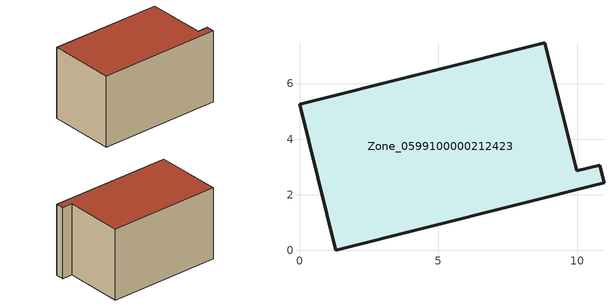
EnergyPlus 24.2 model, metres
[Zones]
Zone_0599100000212423
 floor ground (C_G): 1.31,0 0,5.25 8.82,7.47 9.98,2.86 10.8,3.06 10.96,2.43 z0
 wall outside (C_F): 10.8,3.06 9.98,2.86 8.82,7.47 0,5.25 1.31,0 10.96,2.43 10.8,3.06 z0:5.78
 roof outside (C_R): 1.31,0 10.96,2.43 10.8,3.06 9.98,2.86 8.82,7.47 0,5.25 z5.78
[BUILDING]
Pand.0599100000212423: North Axis=0; Terrain=City; Loads Convergence Tolerance Value=0.04; Temperature Convergence Tolerance Value=0.4; Solar Distribution=FullExterior; Maximum Number of Warmup Days=25; Minimum Number of Warmup Days=1
[Site:Location]
Rotterdam.The.Hague.AP_ZH_NLD Design_Conditions: Latitude=51.96; Longitude=4.45; Time Zone=1; Elevation=-4.5
[SITE:GROUNDTEMPERATURE:BUILDINGSURFACE]
18, 18, 18, 18, 18, 18, 18, 18, 18, 18, 18, 18
[MATERIAL] Thermal Absorptance=0.9; Solar Absorptance=0.7; Visible Absorptance=0.7
Name | Roughness | Thickness | Conductivity | Density | Specific Heat
G.TI.1975-1991 | MediumSmooth | 0.15 | 0.288461 | 540 | 1210
F.TI.1975-1991 | Rough | 0.3 | 0.230769 | 1920 | 840
R.TI.1975-1991 | MediumRough | 0.2 | 0.153846 | 1500 | 1000
[CONSTRUCTION]
C_G: G.TI.1975-1991
C_F: F.TI.1975-1991
C_R: R.TI.1975-1991
[ZONE]
Zone_0599100000212423: Type=1; Multiplier=1; Ceiling Height=Autocalculate; Volume=Autocalculate; Floor Area=autocalculate; Part of Total Floor Area=Yes
[ZONEINFILTRATION:DESIGNFLOWRATE]
Infil_Zone_0599100000212423: Zone or ZoneList or Space or SpaceList=Zone_0599100000212423; Schedule=AlwaysOn; Design Flow Rate Calculation Method=Flow/Area; Flow Rate per Floor Area=0.003; Constant Term Coefficient=1; Temperature Term Coefficient=0; Velocity Term Coefficient=0; Velocity Squared Term Coefficient=0
[HVACTEMPLATE:ZONE:IDEALLOADSAIRSYSTEM]
Zone_0599100000212423: Maximum Heating Supply Air Temperature=50; Minimum Cooling Supply Air Temperature=13; Maximum Heating Supply Air Humidity Ratio=0.0156; Minimum Cooling Supply Air Humidity Ratio=0.0077; Heating Limit=NoLimit; Cooling Limit=NoLimit; Dehumidification Control Type=ConstantSensibleHeatRatio; Cooling Sensible Heat Ratio=0.7; Dehumidification Setpoint=60; Humidification Control Type=None; Humidification Setpoint=30; Outdoor Air Method=None; Outdoor Air Flow Rate per Person=0.00944; Outdoor Air Flow Rate per Zone Floor Area=0; Outdoor Air Flow Rate per Zone=0; Demand Controlled Ventilation Type=None; Outdoor Air Economizer Type=NoEconomizer; Heat Recovery Type=None; Sensible Heat Recovery Effectiveness=0.7; Latent Heat Recovery Effectiveness=0.65
[ZONECONTROL:THERMOSTAT]
ThermostatControl_Zone_0599100000212423: Zone or ZoneList=Zone_0599100000212423; Control Type Schedule=DualSetpointControlType; Control 1=Thermostat_Zone_0599100000212423; Temperature Difference Between Cutout And Setpoint=0
[THERMOSTATSETPOINT:DUALSETPOINT]
Thermostat_Zone_0599100000212423: Heating Setpoint Temperature Schedule=HeatingSetpoint_Zone_0599100000212423; Cooling Setpoint Temperature Schedule=CoolingSetpoint_Zone_0599100000212423
[SCHEDULE:COMPACT]
HeatingSetpoint_Zone_0599100000212423: Through: 12/31, For: AllDays, Until: 24:00, 21
CoolingSetpoint_Zone_0599100000212423: Through: 12/31, For: AllDays, Until: 24:00, 24
DualSetpointControlType: Through: 12/31, For: AllDays, Until: 24:00, 4
AlwaysOn: Through: 12/31, For: AllDays, Until: 24:00, 1
